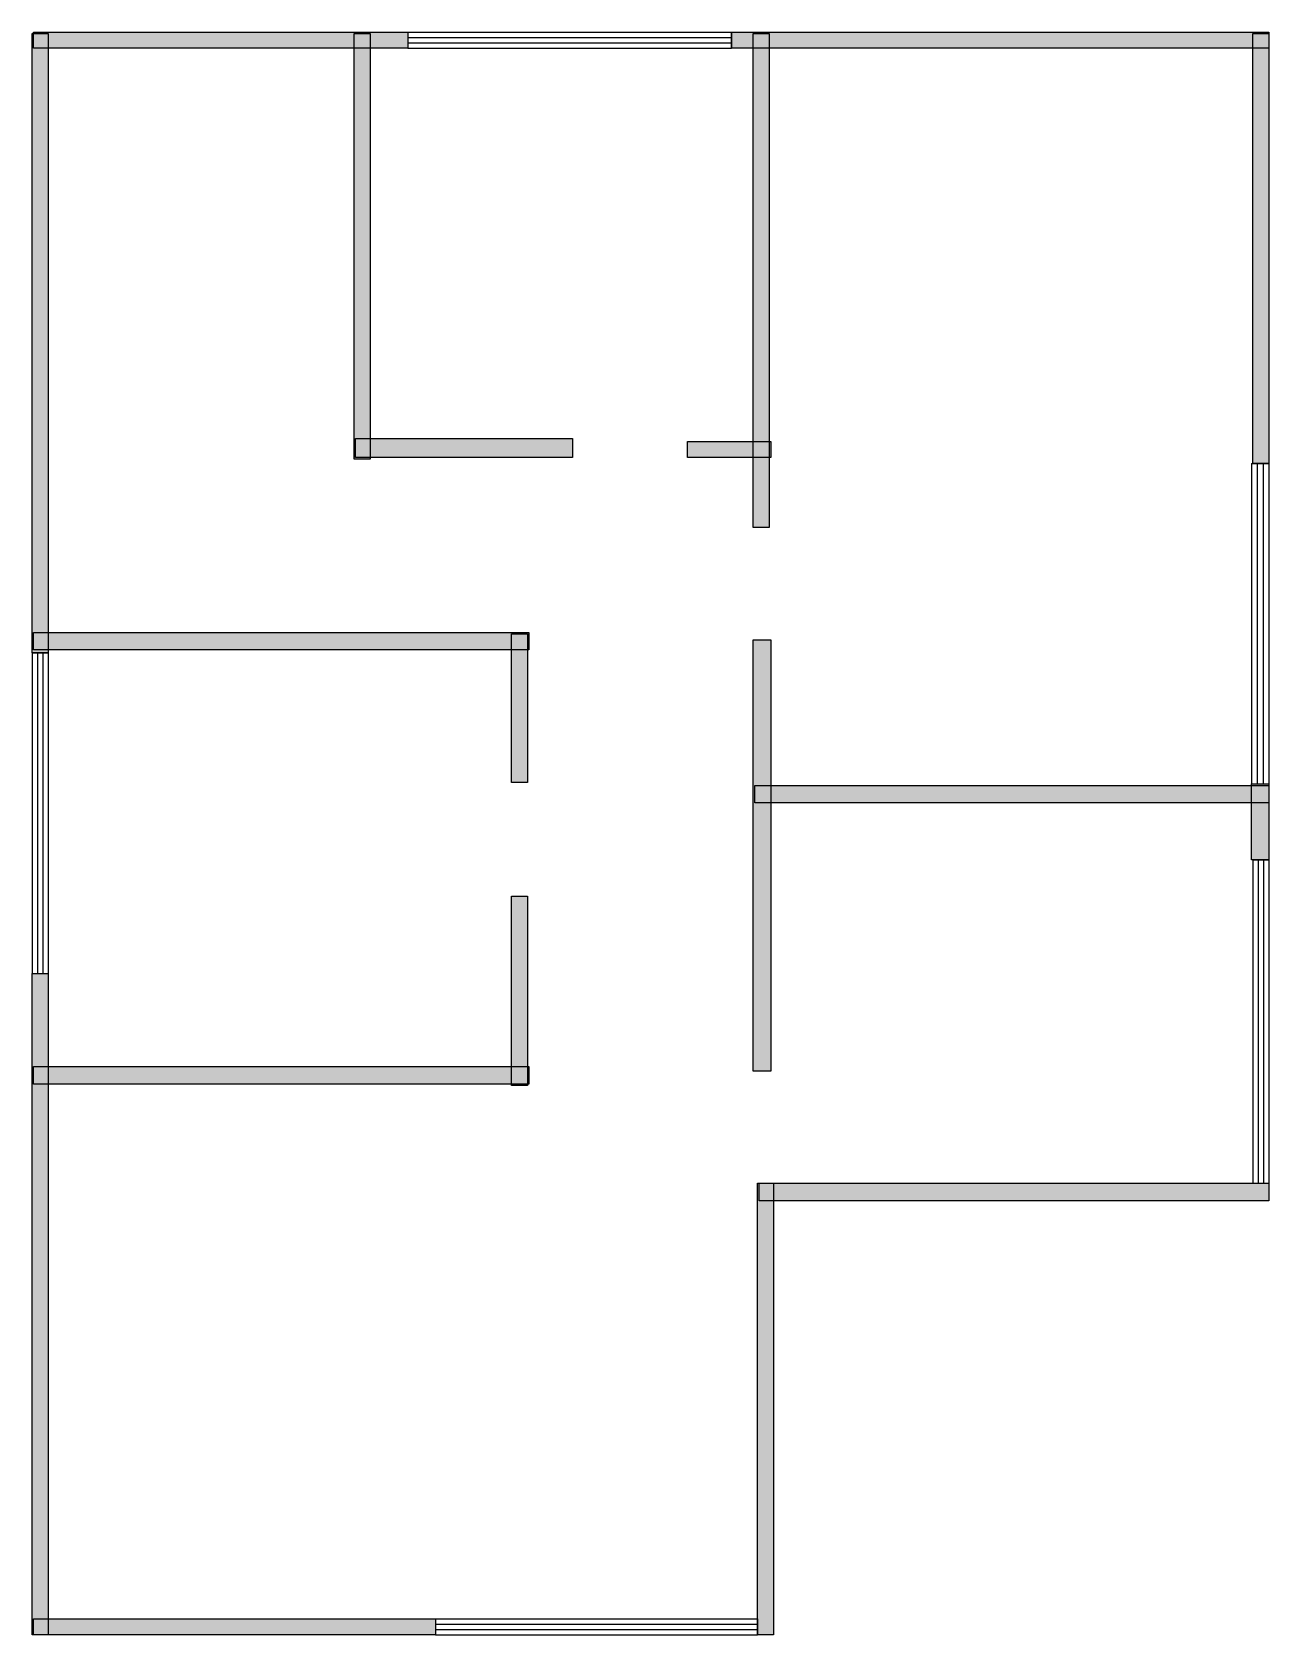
# Model space of a CAD drawing. Header units: millimetres. Extents: x 18 to 7489, y 0 to 9680.
import ezdxf

# ---------------------------------------------------------------- set-up
doc = ezdxf.new("R2010")
doc.units = ezdxf.units.MM
doc.layers.add('WALL', color=7, linetype='Continuous')
doc.layers.add('WINDOW', color=5, linetype='Continuous')

msp = doc.modelspace()

# ---------------------------------------------------------------- hatches: boundary and pattern name
at = {"layer": 'WALL'}
h = msp.add_hatch(color=256, dxfattribs=at)
h.dxf.hatch_style = 1
h.paths.add_polyline_path([(26.4, 9680), (2288, 9680), (2288, 9583.2), (26.4, 9583.2)])
h = msp.add_hatch(color=256, dxfattribs=at)
h.dxf.hatch_style = 1
h.paths.add_polyline_path([(4241.6, 9680), (7488.8, 9680), (7488.8, 9583.2), (4241.6, 9583.2)])
h = msp.add_hatch(color=256, dxfattribs=at)
h.dxf.hatch_style = 1
h.paths.add_polyline_path([(17.6, 9671.2), (114.4, 9671.2), (114.4, 5931.2), (17.6, 5931.2)])
h = msp.add_hatch(color=256, dxfattribs=at)
h.dxf.hatch_style = 1
h.paths.add_polyline_path([(1962.4, 9671.2), (2059.2, 9671.2), (2059.2, 7101.6), (1962.4, 7101.6)])
h = msp.add_hatch(color=256, dxfattribs=at)
h.dxf.hatch_style = 1
h.paths.add_polyline_path([(4373.6, 9671.2), (4470.4, 9671.2), (4470.4, 6688), (4373.6, 6688)])
h = msp.add_hatch(color=256, dxfattribs=at)
h.dxf.hatch_style = 1
h.paths.add_polyline_path([(7392, 9671.2), (7488.8, 9671.2), (7488.8, 7075.2), (7392, 7075.2)])
h = msp.add_hatch(color=256, dxfattribs=at)
h.dxf.hatch_style = 1
h.paths.add_polyline_path([(1971.2, 7224.8), (3282.4, 7224.8), (3282.4, 7110.4), (1971.2, 7110.4)])
h = msp.add_hatch(color=256, dxfattribs=at)
h.dxf.hatch_style = 1
h.paths.add_polyline_path([(3977.6, 7207.2), (4479.2, 7207.2), (4479.2, 7110.4), (3977.6, 7110.4)])
h = msp.add_hatch(color=256, dxfattribs=at)
h.dxf.hatch_style = 1
h.paths.add_polyline_path([(26.4, 6054.4), (3018.4, 6054.4), (3018.4, 5948.8), (26.4, 5948.8)])
h = msp.add_hatch(color=256, dxfattribs=at)
h.dxf.hatch_style = 1
h.paths.add_polyline_path([(2912.8, 6045.6), (3009.6, 6045.6), (3009.6, 5148), (2912.8, 5148)])
h = msp.add_hatch(color=256, dxfattribs=at)
h.dxf.hatch_style = 1
h.paths.add_polyline_path([(4373.6, 6010.4), (4479.2, 6010.4), (4479.2, 3405.6), (4373.6, 3405.6)])
h = msp.add_hatch(color=256, dxfattribs=at)
h.dxf.hatch_style = 1
h.paths.add_polyline_path([(4382.4, 5130.4), (7488.8, 5130.4), (7488.8, 5024.8), (4382.4, 5024.8)])
h = msp.add_hatch(color=256, dxfattribs=at)
h.dxf.hatch_style = 1
h.paths.add_polyline_path([(7383.2, 5139.2), (7488.8, 5139.2), (7488.8, 4681.6), (7383.2, 4681.6)])
h = msp.add_hatch(color=256, dxfattribs=at)
h.dxf.hatch_style = 1
h.paths.add_polyline_path([(2912.8, 4461.6), (3009.6, 4461.6), (3009.6, 3317.6), (2912.8, 3317.6)])
h = msp.add_hatch(color=256, dxfattribs=at)
h.dxf.hatch_style = 1
h.paths.add_polyline_path([(17.6, 3995.2), (114.4, 3995.2), (114.4, 0), (17.6, 0)])
h = msp.add_hatch(color=256, dxfattribs=at)
h.dxf.hatch_style = 1
h.paths.add_polyline_path([(26.4, 3432), (3018.4, 3432), (3018.4, 3326.4), (26.4, 3326.4)])
h = msp.add_hatch(color=256, dxfattribs=at)
h.dxf.hatch_style = 1
h.paths.add_polyline_path([(4400, 2728), (4496.8, 2728), (4496.8, 0), (4400, 0)])
h = msp.add_hatch(color=256, dxfattribs=at)
h.dxf.hatch_style = 1
h.paths.add_polyline_path([(4408.8, 2728), (7488.8, 2728), (7488.8, 2622.4), (4408.8, 2622.4)])
h = msp.add_hatch(color=256, dxfattribs=at)
h.dxf.hatch_style = 1
h.paths.add_polyline_path([(26.4, 96.8), (2455.2, 96.8), (2455.2, 0), (26.4, 0)])

# ---------------------------------------------------------------- linework, layer by layer
for points in [[(26.4, 9680), (2288, 9680), (2288, 9583.2), (26.4, 9583.2)], [(4241.6, 9680), (7488.8, 9680), (7488.8, 9583.2), (4241.6, 9583.2)], [(17.6, 9671.2), (114.4, 9671.2), (114.4, 5931.2), (17.6, 5931.2)], [(1962.4, 9671.2), (2059.2, 9671.2), (2059.2, 7101.6), (1962.4, 7101.6)], [(4373.6, 9671.2), (4470.4, 9671.2), (4470.4, 6688), (4373.6, 6688)], [(7392, 9671.2), (7488.8, 9671.2), (7488.8, 7075.2), (7392, 7075.2)], [(1971.2, 7224.8), (3282.4, 7224.8), (3282.4, 7110.4), (1971.2, 7110.4)], [(3977.6, 7207.2), (4479.2, 7207.2), (4479.2, 7110.4), (3977.6, 7110.4)], [(26.4, 6054.4), (3018.4, 6054.4), (3018.4, 5948.8), (26.4, 5948.8)], [(2912.8, 6045.6), (3009.6, 6045.6), (3009.6, 5148), (2912.8, 5148)], [(4373.6, 6010.4), (4479.2, 6010.4), (4479.2, 3405.6), (4373.6, 3405.6)], [(4382.4, 5130.4), (7488.8, 5130.4), (7488.8, 5024.8), (4382.4, 5024.8)], [(7383.2, 5139.2), (7488.8, 5139.2), (7488.8, 4681.6), (7383.2, 4681.6)], [(2912.8, 4461.6), (3009.6, 4461.6), (3009.6, 3317.6), (2912.8, 3317.6)], [(17.6, 3995.2), (114.4, 3995.2), (114.4, 0), (17.6, 0)], [(26.4, 3432), (3018.4, 3432), (3018.4, 3326.4), (26.4, 3326.4)], [(4400, 2728), (4496.8, 2728), (4496.8, 0), (4400, 0)], [(4408.8, 2728), (7488.8, 2728), (7488.8, 2622.4), (4408.8, 2622.4)], [(26.4, 96.8), (2455.2, 96.8), (2455.2, 0), (26.4, 0)]]:
    msp.add_lwpolyline(points, close=True, dxfattribs=at)
at = {"layer": 'WINDOW'}
for p, q in [((2288, 9680), (4241.6, 9680)), ((2288, 9680), (2288, 9583.2)), ((4241.6, 9680), (4241.6, 9583.2)), ((2288, 9647.7), (4241.6, 9647.7)), ((2288, 9615.5), (4241.6, 9615.5)), ((2288, 9583.2), (4241.6, 9583.2)), ((7383.2, 7075.2), (7383.2, 5139.2)), ((7383.2, 7075.2), (7488.8, 7075.2)), ((7418.4, 7075.2), (7418.4, 5139.2)), ((7453.6, 7075.2), (7453.6, 5139.2)), ((7488.8, 7075.2), (7488.8, 5139.2)), ((17.6, 5931.2), (17.6, 3995.2)), ((17.6, 5931.2), (114.4, 5931.2)), ((49.9, 5931.2), (49.9, 3995.2)), ((82.1, 5931.2), (82.1, 3995.2)), ((114.4, 5931.2), (114.4, 3995.2)), ((7383.2, 5139.2), (7488.8, 5139.2)), ((7392, 4681.6), (7392, 2728)), ((7392, 4681.6), (7488.8, 4681.6)), ((7424.3, 4681.6), (7424.3, 2728)), ((7456.5, 4681.6), (7456.5, 2728)), ((7488.8, 4681.6), (7488.8, 2728)), ((17.6, 3995.2), (114.4, 3995.2)), ((7392, 2728), (7488.8, 2728)), ((2455.2, 96.8), (4400, 96.8)), ((2455.2, 96.8), (2455.2, 0)), ((4400, 96.8), (4400, 0)), ((2455.2, 64.5), (4400, 64.5)), ((2455.2, 32.3), (4400, 32.3)), ((2455.2, 0), (4400, 0))]:
    msp.add_line(p, q, dxfattribs=at)

doc.saveas('drawing.dxf')
